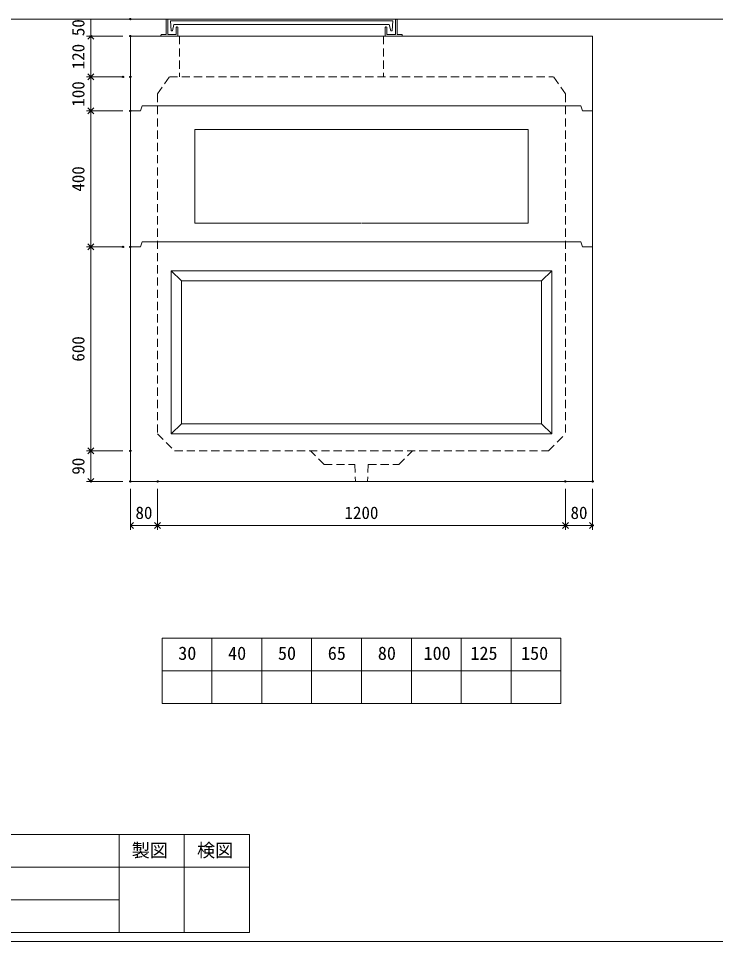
# Model space of a CAD drawing. Units: millimetres, scale not verified. Extents: x -6420 to 6420, y -3034 to 3033.
# Drawn here: x 311 to 2362, y -2667 to 49 of the extents above; entities that cross this region are included whole.
import ezdxf
from ezdxf.enums import TextEntityAlignment as Align

# ---------------------------------------------------------------- set-up
doc = ezdxf.new("R2010")
doc.units = ezdxf.units.MM
doc.header["$LTSCALE"] = 20
doc.header["$PDMODE"] = 32
doc.header["$PDSIZE"] = 4
doc.linetypes.add('DASHED1', pattern=[1.8, 1.2, -0.6])
doc.linetypes.add('USER2', pattern=[50.8, 31.75, -6.35, 6.35, -6.35])
doc.layers.add('0-1_Defpoints', color=7, linetype='Continuous')
for name, color, linetype, lineweight in [('0-2_waku', 7, 'Continuous', 18), ('0-3_gaikei', 7, 'Continuous', 18), ('0-4_kakure', 7, 'DASHED1', 5), ('0-5_sunpou', 7, 'Continuous', 5), ('0-8_uchigawa', 6, 'Continuous', 18), ('0-A_futa', 3, 'Continuous', 18), ('0-B_GL', 4, 'Continuous', 18), ('0-D_文字１', 7, 'Continuous', 18), ('1-2_uchigawa2', 6, 'USER2', 18)]:
    doc.layers.add(name, color=color, linetype=linetype, lineweight=lineweight)
doc.styles.add('ＭＳ ゴシック', font='')
doc.styles.get('ＭＳ ゴシック').set_extended_font_data('MS Gothic')

# ---------------------------------------------------------------- blocks, each defined once
blk = doc.blocks.new('_Open90')
at = {"layer": '0-5_sunpou'}
blk.add_line((0, 0), (-1, 0), dxfattribs=at)
blk.add_lwpolyline([(-0.5, 0.5), (0, 0), (-0.5, -0.5)], dxfattribs=at)
blk = doc.blocks.new('D65')
at = {"layer": '0-1_Defpoints'}
for p in [(3223.24, 1970.17), (3107.22, 1370.17), (3223.24, 1370.17)]:
    blk.add_point(p, dxfattribs=at)
at = {"layer": '0-5_sunpou'}
for p, q in [((3201.24, 1970.17), (3094.22, 1970.17)), ((3107.22, 1952.17), (3107.22, 1388.17)), ((3201.24, 1370.17), (3094.22, 1370.17))]:
    blk.add_line(p, q, dxfattribs=at)
at = {"layer": '0-5_sunpou', "xscale": 18, "yscale": 18}
for p, rotation in [((3107.22, 1970.17), 90), ((3107.22, 1370.17), 270)]:
    blk.add_blockref('_Open90', p, dxfattribs=dict(at, rotation=rotation))
at = {"layer": '0-5_sunpou', "style": 'ＭＳ ゴシック'}
blk.add_text('600', height=36.66, rotation=90, dxfattribs=at).set_placement((3099.22, 1632.67), align=Align.BOTTOM_LEFT)
blk = doc.blocks.new('D66')
at = {"layer": '0-1_Defpoints'}
for p in [(3223.24, 1370.17), (3107.22, 1280.17), (3223.24, 1280.17)]:
    blk.add_point(p, dxfattribs=at)
at = {"layer": '0-5_sunpou'}
for p, q in [((3201.24, 1370.17), (3094.22, 1370.17)), ((3107.22, 1352.17), (3107.22, 1298.17)), ((3201.24, 1280.17), (3094.22, 1280.17))]:
    blk.add_line(p, q, dxfattribs=at)
at = {"layer": '0-5_sunpou', "xscale": 18, "yscale": 18}
for p, rotation in [((3107.22, 1370.17), 90), ((3107.22, 1280.17), 270)]:
    blk.add_blockref('_Open90', p, dxfattribs=dict(at, rotation=rotation))
at = {"layer": '0-5_sunpou', "style": 'ＭＳ ゴシック'}
blk.add_text('90', height=36.66, rotation=90, dxfattribs=at).set_placement((3099.22, 1300.17), align=Align.BOTTOM_LEFT)
blk = doc.blocks.new('D67')
at = {"layer": '0-1_Defpoints'}
for p in [(3223.24, 1280.17), (3303.24, 1280.17), (3303.24, 1150.84)]:
    blk.add_point(p, dxfattribs=at)
at = {"layer": '0-5_sunpou'}
for p, q in [((3223.24, 1258.17), (3223.24, 1137.84)), ((3303.24, 1258.17), (3303.24, 1137.84)), ((3241.24, 1150.84), (3285.24, 1150.84))]:
    blk.add_line(p, q, dxfattribs=at)
at = {"layer": '0-5_sunpou', "xscale": 18, "yscale": 18, "rotation": 180}
blk.add_blockref('_Open90', (3223.24, 1150.84), dxfattribs=at)
at = {"layer": '0-5_sunpou', "xscale": 18, "yscale": 18}
blk.add_blockref('_Open90', (3303.24, 1150.84), dxfattribs=at)
at = {"layer": '0-5_sunpou', "style": 'ＭＳ ゴシック'}
blk.add_text('80', height=36.66, dxfattribs=at).set_placement((3238.24, 1158.84), align=Align.BOTTOM_LEFT)
blk = doc.blocks.new('D68')
at = {"layer": '0-1_Defpoints'}
for p in [(3303.24, 1280.17), (4503.24, 1280.17), (4503.24, 1150.84)]:
    blk.add_point(p, dxfattribs=at)
at = {"layer": '0-5_sunpou'}
for p, q in [((3303.24, 1258.17), (3303.24, 1137.84)), ((4503.24, 1258.17), (4503.24, 1137.84)), ((3321.24, 1150.84), (4485.24, 1150.84))]:
    blk.add_line(p, q, dxfattribs=at)
at = {"layer": '0-5_sunpou', "xscale": 18, "yscale": 18, "rotation": 180}
blk.add_blockref('_Open90', (3303.24, 1150.84), dxfattribs=at)
at = {"layer": '0-5_sunpou', "xscale": 18, "yscale": 18}
blk.add_blockref('_Open90', (4503.24, 1150.84), dxfattribs=at)
at = {"layer": '0-5_sunpou', "style": 'ＭＳ ゴシック'}
blk.add_text('1200', height=36.66, dxfattribs=at).set_placement((3853.24, 1158.84), align=Align.BOTTOM_LEFT)
blk = doc.blocks.new('D69')
at = {"layer": '0-1_Defpoints'}
for p in [(4503.24, 1280.17), (4583.24, 1280.17), (4583.24, 1150.84)]:
    blk.add_point(p, dxfattribs=at)
at = {"layer": '0-5_sunpou'}
for p, q in [((4503.24, 1258.17), (4503.24, 1137.84)), ((4583.24, 1258.17), (4583.24, 1137.84)), ((4521.24, 1150.84), (4565.24, 1150.84))]:
    blk.add_line(p, q, dxfattribs=at)
at = {"layer": '0-5_sunpou', "xscale": 18, "yscale": 18, "rotation": 180}
blk.add_blockref('_Open90', (4503.24, 1150.84), dxfattribs=at)
at = {"layer": '0-5_sunpou', "xscale": 18, "yscale": 18}
blk.add_blockref('_Open90', (4583.24, 1150.84), dxfattribs=at)
at = {"layer": '0-5_sunpou', "style": 'ＭＳ ゴシック'}
blk.add_text('80', height=36.66, dxfattribs=at).set_placement((4518.24, 1158.84), align=Align.BOTTOM_LEFT)
blk = doc.blocks.new('D59')
at = {"layer": '0-1_Defpoints'}
for p in [(3223.24, 2590.17), (3107.22, 2470.17), (3223.24, 2470.17)]:
    blk.add_point(p, dxfattribs=at)
at = {"layer": '0-5_sunpou'}
for p, q in [((3201.24, 2590.17), (3094.22, 2590.17)), ((3107.22, 2572.17), (3107.22, 2488.17)), ((3201.24, 2470.17), (3094.22, 2470.17))]:
    blk.add_line(p, q, dxfattribs=at)
at = {"layer": '0-5_sunpou', "xscale": 18, "yscale": 18}
for p, rotation in [((3107.22, 2590.17), 90), ((3107.22, 2470.17), 270)]:
    blk.add_blockref('_Open90', p, dxfattribs=dict(at, rotation=rotation))
at = {"layer": '0-5_sunpou', "style": 'ＭＳ ゴシック'}
blk.add_text('120', height=36.66, rotation=90, dxfattribs=at).set_placement((3099.22, 2492.67), align=Align.BOTTOM_LEFT)
blk = doc.blocks.new('D53')
at = {"layer": '0-1_Defpoints'}
for p in [(3201.24, 2470.17), (3107.22, 2370.17), (3223.24, 2370.17)]:
    blk.add_point(p, dxfattribs=at)
at = {"layer": '0-5_sunpou'}
for p, q in [((3179.24, 2470.17), (3094.22, 2470.17)), ((3107.22, 2452.17), (3107.22, 2388.17)), ((3201.24, 2370.17), (3094.22, 2370.17))]:
    blk.add_line(p, q, dxfattribs=at)
at = {"layer": '0-5_sunpou', "xscale": 18, "yscale": 18}
for p, rotation in [((3107.22, 2470.17), 90), ((3107.22, 2370.17), 270)]:
    blk.add_blockref('_Open90', p, dxfattribs=dict(at, rotation=rotation))
at = {"layer": '0-5_sunpou', "style": 'ＭＳ ゴシック'}
blk.add_text('100', height=36.66, rotation=90, dxfattribs=at).set_placement((3099.22, 2382.67), align=Align.BOTTOM_LEFT)
blk = doc.blocks.new('D54')
at = {"layer": '0-1_Defpoints'}
for p in [(3223.24, 2370.17), (3107.22, 1970.17), (3201.24, 1970.17)]:
    blk.add_point(p, dxfattribs=at)
at = {"layer": '0-5_sunpou'}
for p, q in [((3201.24, 2370.17), (3094.22, 2370.17)), ((3107.22, 2352.17), (3107.22, 1988.17)), ((3179.24, 1970.17), (3094.22, 1970.17))]:
    blk.add_line(p, q, dxfattribs=at)
at = {"layer": '0-5_sunpou', "xscale": 18, "yscale": 18}
for p, rotation in [((3107.22, 2370.17), 90), ((3107.22, 1970.17), 270)]:
    blk.add_blockref('_Open90', p, dxfattribs=dict(at, rotation=rotation))
at = {"layer": '0-5_sunpou', "style": 'ＭＳ ゴシック'}
blk.add_text('400', height=36.66, rotation=90, dxfattribs=at).set_placement((3099.22, 2132.67), align=Align.BOTTOM_LEFT)
blk = doc.blocks.new('D62')
at = {"layer": '0-1_Defpoints'}
for p in [(3223.24, 2640.17), (3107.22, 2590.17), (3223.24, 2590.17)]:
    blk.add_point(p, dxfattribs=at)
at = {"layer": '0-5_sunpou'}
for p, q in [((3201.24, 2640.17), (3094.22, 2640.17)), ((3107.22, 2640.17), (3107.22, 2590.17)), ((3201.24, 2590.17), (3094.22, 2590.17))]:
    blk.add_line(p, q, dxfattribs=at)
at = {"layer": '0-5_sunpou', "style": 'ＭＳ ゴシック'}
blk.add_text('50', height=36.66, rotation=90, dxfattribs=at).set_placement((3099.22, 2590.17), align=Align.BOTTOM_LEFT)

msp = doc.modelspace()

# ---------------------------------------------------------------- linework, layer by layer
at = {"layer": '0-2_waku'}
for p, q in [((733.3, -1774.21), (733.3, -1966.21)), ((733.3, -1774.21), (733.3, -1966.21)), ((733.3, -1774.21), (733.3, -1966.21)), ((733.3, -1774.21), (733.3, -1966.21)), ((733.3, -1774.21), (1906.63, -1774.21)), ((879.96, -1774.21), (879.96, -1966.21)), ((1026.63, -1774.21), (1026.63, -1966.21)), ((1026.63, -1774.21), (1026.63, -1966.21)), ((1173.3, -1774.21), (1173.3, -1966.21)), ((1319.96, -1774.21), (1319.96, -1966.21)), ((1466.63, -1774.21), (1466.63, -1966.21)), ((1613.3, -1774.21), (1613.3, -1966.21)), ((1759.96, -1774.21), (1759.96, -1966.21)), ((1906.63, -1774.21), (1906.63, -1966.21)), ((733.3, -1870.21), (1906.63, -1870.21)), ((733.3, -1966.21), (1906.63, -1966.21)), ((-1713.37, -2351.88), (990.63, -2351.88)), ((606.63, -2351.88), (606.63, -2639.88)), ((606.63, -2351.88), (606.63, -2639.88)), ((798.63, -2351.88), (798.63, -2639.88)), ((990.63, -2351.88), (990.63, -2639.88)), ((-1713.37, -2447.88), (990.63, -2447.88)), ((-1713.37, -2543.88), (606.63, -2543.88)), ((-1713.37, -2639.88), (990.63, -2639.88)), ((-1740.04, -2666.55), (6419.96, -2666.55))]:
    msp.add_line(p, q, dxfattribs=at)
at = {"layer": '0-3_gaikei'}
for p, q in [((639.96, -3.21), (1999.96, -3.21)), ((639.96, -3.21), (639.96, -1313.21)), ((1999.96, -3.21), (1999.96, -1313.21)), ((669.96, -223.21), (674.96, -208.21)), ((674.96, -208.21), (1964.96, -208.21)), ((1969.96, -223.21), (1964.96, -208.21)), ((669.96, -223.21), (639.96, -223.21)), ((669.96, -223.21), (639.96, -223.21)), ((669.96, -223.21), (639.96, -223.21)), ((1999.96, -223.21), (1969.96, -223.21)), ((669.96, -623.21), (639.96, -623.21)), ((669.96, -623.21), (639.96, -623.21)), ((669.96, -623.21), (674.96, -608.21)), ((669.96, -623.21), (674.96, -608.21)), ((674.96, -608.21), (1964.96, -608.21)), ((674.96, -608.21), (1964.96, -608.21)), ((1969.96, -623.21), (1964.96, -608.21)), ((1969.96, -623.21), (1964.96, -608.21)), ((1999.96, -623.21), (1969.96, -623.21)), ((1999.96, -623.21), (1969.96, -623.21)), ((1999.96, -1313.21), (639.96, -1313.21))]:
    msp.add_line(p, q, dxfattribs=at)
at = {"layer": '0-4_kakure'}
for p, q in [((784.96, -3.21), (784.96, -123.21)), ((1384.96, -3.21), (1384.96, -123.21)), ((719.96, -173.21), (754.96, -123.21)), ((754.96, -123.21), (1884.96, -123.21)), ((1919.96, -173.21), (1884.96, -123.21)), ((719.96, -173.21), (719.96, -1173.21)), ((1919.96, -173.21), (1919.96, -1173.21)), ((1869.96, -1223.21), (1919.96, -1173.21)), ((1209.96, -1263.21), (1169.96, -1223.21)), ((1209.96, -1263.21), (1299.96, -1263.21)), ((1299.96, -1263.21), (1302.46, -1313.21)), ((1339.96, -1263.21), (1337.46, -1313.21))]:
    msp.add_line(p, q, dxfattribs=at)
for points in [[(719.96, -1173.21), (769.96, -1223.21), (1869.96, -1223.21)], [(1339.96, -1263.21), (1429.96, -1263.21), (1469.96, -1223.21)]]:
    msp.add_lwpolyline(points, dxfattribs=at)
at = {"layer": '0-8_uchigawa'}
for p, q in [((759.96, -693.21), (1879.96, -693.21)), ((759.96, -693.21), (759.96, -1173.21)), ((759.96, -693.21), (789.96, -723.21)), ((1879.96, -693.21), (1849.96, -723.21)), ((1879.96, -1173.21), (1879.96, -693.21)), ((789.96, -723.21), (1849.96, -723.21)), ((789.96, -723.21), (789.96, -1143.21)), ((1849.96, -1143.21), (1849.96, -723.21)), ((759.96, -1173.21), (789.96, -1143.21)), ((789.96, -1143.21), (1849.96, -1143.21)), ((1879.96, -1173.21), (1849.96, -1143.21)), ((759.96, -1173.21), (1879.96, -1173.21))]:
    msp.add_line(p, q, dxfattribs=at)
at = {"layer": '0-A_futa'}
for p, q in [((744.96, 44.79), (744.96, 1.79)), ((746.96, 46.79), (749.96, 46.79)), ((749.96, 46.79), (749.96, 1.79)), ((757.78, 42.29), (1412.11, 42.29)), ((757.78, 42.29), (760.26, 12.29)), ((768.29, 31.29), (763.97, 12.29)), ((768.29, 31.29), (1401.63, 31.29)), ((1401.63, 31.29), (1405.95, 12.29)), ((1412.11, 42.29), (1409.86, 12.29)), ((1419.96, 46.79), (1422.96, 46.79)), ((1424.96, 44.79), (1424.96, 1.79)), ((731.96, 1.79), (744.96, 1.79)), ((749.96, 1.79), (774.96, 1.79)), ((760.26, 12.29), (763.97, 12.29)), ((774.96, 21.79), (774.96, 1.79)), ((776.96, 23.79), (777.96, 23.79)), ((779.96, 21.79), (779.96, -3.21)), ((1389.96, 21.79), (1389.96, -3.21)), ((1392.96, 23.79), (1391.96, 23.79)), ((1394.96, 21.79), (1394.96, 1.79)), ((1409.86, 12.29), (1405.95, 12.29)), ((1437.96, 1.79), (1424.96, 1.79)), ((729.96, -0.21), (729.96, -1.21)), ((784.96, -3.21), (731.96, -3.21)), ((1389.96, -3.21), (1437.96, -3.21)), ((1439.96, -0.21), (1439.96, -1.21))]:
    msp.add_line(p, q, dxfattribs=at)
msp.add_lwpolyline([(1419.96, 46.79), (1419.96, 1.79), (1394.96, 1.79)], dxfattribs=at)
for centre, start, end in [((746.96, 44.79), 90, 180), ((1422.96, 44.79), 0, 90), ((731.96, -0.21), 90, 180), ((776.96, 21.79), 90, 180), ((777.96, 21.79), 0, 90), ((1391.96, 21.79), 90, 180), ((1392.96, 21.79), 0, 90), ((1437.96, -0.21), 0, 90), ((731.96, -1.21), 180, 270), ((1437.96, -1.21), 270, 0)]:
    msp.add_arc(centre, 2, start, end, dxfattribs=at)
at = {"layer": '0-B_GL'}
msp.add_line((-1740.04, 46.79), (6419.96, 46.79), dxfattribs=at)
at = {"layer": '1-2_uchigawa2'}
for p, q in [((829.96, -278.22), (1319.96, -278.22)), ((829.96, -278.22), (829.96, -553.21)), ((1809.96, -278.22), (1319.96, -278.22)), ((1809.96, -278.22), (1809.96, -553.21)), ((829.96, -553.21), (1318.72, -553.21)), ((1809.96, -553.21), (1321.21, -553.21))]:
    msp.add_line(p, q, dxfattribs=at)

# ---------------------------------------------------------------- block references
at = {"layer": '0-5_sunpou'}
for name in ['D62', 'D59', 'D53', 'D54', 'D65', 'D66', 'D67', 'D68', 'D69']:
    msp.add_blockref(name, (-2583.27, -2593.38), dxfattribs=at)

# ---------------------------------------------------------------- texts
at = {"layer": '0-D_文字１', "style": 'ＭＳ ゴシック'}
for s, p in [('30', (780.81, -1849.66)), ('40', (927.47, -1849.66)), ('50', (1074.14, -1849.66)), ('65', (1220.81, -1849.66)), ('80', (1368.02, -1849.66)), ('100', (1502.51, -1849.66)), ('125', (1640.37, -1849.66)), ('150', (1789.38, -1849.66)), ('製図', (644.05, -2429.55)), ('検図', (836.05, -2429.55))]:
    msp.add_text(s, height=39.1, dxfattribs=at).set_placement(p, align=Align.BOTTOM_LEFT)

doc.saveas('drawing.dxf')
